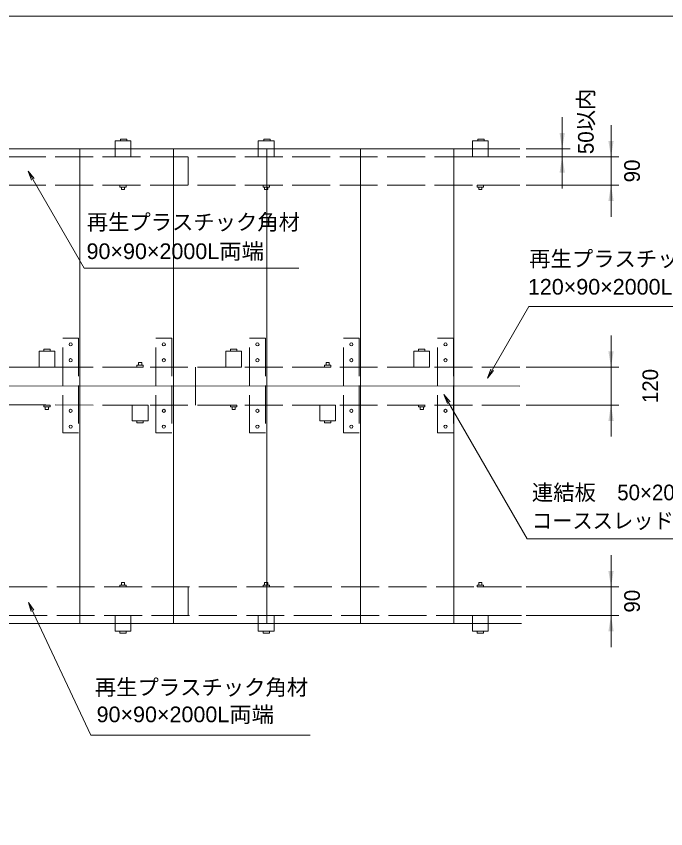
# Model space of a CAD drawing. Units: millimetres at full size, sheet at 1:20. Extents: x 200 to 8200, y 200 to 5740.
# Drawn here: x 3455 to 5510, y 3172 to 5740 of the extents above; entities that cross this region are included whole.
import ezdxf
from ezdxf.enums import TextEntityAlignment as Align

# ---------------------------------------------------------------- set-up
doc = ezdxf.new("R2010")
doc.units = ezdxf.units.MM
doc.header["$LTSCALE"] = 20
doc.linetypes.add('DASHED', pattern=[7.5, 6, -1.5])
for name, color, linetype, lineweight in [('コーススレッド', 7, 'Continuous', 18), ('ボルト', 7, 'Continuous', 18), ('図面枠-A3', 7, 'Continuous', 20), ('寸法', 7, 'Continuous', 13), ('引出線', 7, 'Continuous', 13), ('破線', 7, 'DASHED', 9), ('角材', 7, 'Continuous', 18), ('連結板', 7, 'DASHED', 9), ('階段本体', 7, 'Continuous', 18)]:
    doc.layers.add(name, color=color, linetype=linetype, lineweight=lineweight)
doc.layers.add('文字', color=7, linetype='Continuous')
doc.styles.add('ＭＳ Ｐゴシック', font='')
doc.styles.get('ＭＳ Ｐゴシック').set_extended_font_data('MS PGothic')

# ---------------------------------------------------------------- blocks, each defined once
blk = doc.blocks.new('open_arrow')
at = {"color": 0, "linetype": 'Continuous', "lineweight": -2}
blk.add_lwpolyline([(7.5, 1.25), (0, 0), (7.5, -1.25)], dxfattribs=at)
blk = doc.blocks.new('filled_arrow')
at = {"color": 0, "linetype": 'Continuous', "lineweight": -2}
blk.add_solid([(7.5, 1.25), (0, 0), (7.5, -1.25)], dxfattribs=at)

msp = doc.modelspace()

# ---------------------------------------------------------------- linework, layer by layer
at = {"layer": 'コーススレッド'}
for centre in [(3626.78, 4702.72), (3921.78, 4702.72), (4217.85, 4702.72), (4514.98, 4702.74), (4812.66, 4702.71), (3626.78, 4652.72), (3921.78, 4652.72), (4217.85, 4652.72), (4514.98, 4652.74), (4812.66, 4652.71), (3626.78, 4492.72), (3921.78, 4492.72), (4217.85, 4492.72), (4514.98, 4492.74), (4812.66, 4492.71), (3626.78, 4442.72), (3921.78, 4442.72), (4217.85, 4442.72), (4514.98, 4442.74), (4812.66, 4442.71)]:
    msp.add_circle(centre, 5, dxfattribs=at)
at = {"layer": 'ボルト'}
for p, q in [((3817.31, 5345.96), (3767.31, 5345.96)), ((3767.31, 5345.96), (3767.31, 5295.88)), ((3804.31, 5351.96), (3784.31, 5351.96)), ((3784.31, 5351.96), (3784.31, 5345.96)), ((3784.31, 5345.96), (3804.31, 5345.96)), ((3804.31, 5345.96), (3804.31, 5351.96)), ((3817.31, 5295.88), (3817.31, 5345.96)), ((4270.65, 5345.96), (4220.65, 5345.96)), ((4220.65, 5345.96), (4220.65, 5295.88)), ((4257.65, 5351.96), (4237.65, 5351.96)), ((4237.65, 5351.96), (4237.65, 5345.96)), ((4237.65, 5345.96), (4257.65, 5345.96)), ((4257.65, 5345.96), (4257.65, 5351.96)), ((4270.65, 5295.88), (4270.65, 5345.96)), ((4948.04, 5345.96), (4898.04, 5345.96)), ((4898.04, 5345.96), (4898.04, 5295.88)), ((4935.04, 5351.96), (4915.04, 5351.96)), ((4915.04, 5351.96), (4915.04, 5345.96)), ((4915.04, 5345.96), (4935.04, 5345.96)), ((4935.04, 5345.96), (4935.04, 5351.96)), ((4948.04, 5295.88), (4948.04, 5345.96)), ((3767.31, 5320.96), (3817.31, 5320.96)), ((4220.65, 5320.96), (4270.65, 5320.96)), ((4898.04, 5320.96), (4948.04, 5320.96)), ((3817.31, 5295.88), (3767.31, 5295.88)), ((4270.65, 5295.88), (4220.65, 5295.88)), ((4948.04, 5295.88), (4898.04, 5295.88)), ((3802.31, 5205.96), (3782.31, 5205.96)), ((3782.31, 5205.96), (3782.31, 5199.96)), ((3782.31, 5199.96), (3802.31, 5199.96)), ((3797.31, 5199.96), (3787.31, 5199.96)), ((3787.31, 5199.96), (3787.31, 5191.96)), ((3787.31, 5191.96), (3797.31, 5191.96)), ((3797.31, 5191.96), (3797.31, 5199.96)), ((3802.31, 5199.96), (3802.31, 5205.96)), ((4255.65, 5205.96), (4235.65, 5205.96)), ((4235.65, 5205.96), (4235.65, 5199.96)), ((4235.65, 5199.96), (4255.65, 5199.96)), ((4250.65, 5199.96), (4240.65, 5199.96)), ((4240.65, 5199.96), (4240.65, 5191.96)), ((4240.65, 5191.96), (4250.65, 5191.96)), ((4250.65, 5191.96), (4250.65, 5199.96)), ((4255.65, 5199.96), (4255.65, 5205.96)), ((4933.04, 5205.96), (4913.04, 5205.96)), ((4913.04, 5205.96), (4913.04, 5199.96)), ((4913.04, 5199.96), (4933.04, 5199.96)), ((4928.04, 5199.96), (4918.04, 5199.96)), ((4918.04, 5199.96), (4918.04, 5191.96)), ((4918.04, 5191.96), (4928.04, 5191.96)), ((4928.04, 5191.96), (4928.04, 5199.96)), ((4933.04, 5199.96), (4933.04, 5205.96)), ((3802.31, 3942.04), (3782.31, 3942.04)), ((3782.31, 3942.04), (3782.31, 3936.04)), ((3782.31, 3936.04), (3802.31, 3936.04)), ((3797.31, 3950.04), (3787.31, 3950.04)), ((3787.31, 3950.04), (3787.31, 3942.04)), ((3787.31, 3942.04), (3797.31, 3942.04)), ((3797.31, 3942.04), (3797.31, 3950.04)), ((3802.31, 3936.04), (3802.31, 3942.04)), ((4255.65, 3942.04), (4235.65, 3942.04)), ((4235.65, 3942.04), (4235.65, 3936.04)), ((4235.65, 3936.04), (4255.65, 3936.04)), ((4250.65, 3950.04), (4240.65, 3950.04)), ((4240.65, 3950.04), (4240.65, 3942.04)), ((4240.65, 3942.04), (4250.65, 3942.04)), ((4250.65, 3942.04), (4250.65, 3950.04)), ((4255.65, 3936.04), (4255.65, 3942.04)), ((4933.04, 3942.04), (4913.04, 3942.04)), ((4913.04, 3942.04), (4913.04, 3936.04)), ((4913.04, 3936.04), (4933.04, 3936.04)), ((4928.04, 3950.04), (4918.04, 3950.04)), ((4918.04, 3950.04), (4918.04, 3942.04)), ((4918.04, 3942.04), (4928.04, 3942.04)), ((4928.04, 3942.04), (4928.04, 3950.04)), ((4933.04, 3936.04), (4933.04, 3942.04)), ((3767.31, 3846.04), (3767.31, 3795.96)), ((3817.31, 3846.04), (3767.31, 3846.04)), ((3817.31, 3795.96), (3817.31, 3846.04)), ((4220.65, 3846.04), (4220.65, 3795.96)), ((4270.65, 3846.04), (4220.65, 3846.04)), ((4270.65, 3795.96), (4270.65, 3846.04)), ((4898.04, 3846.04), (4898.04, 3795.96)), ((4948.04, 3846.04), (4898.04, 3846.04)), ((4948.04, 3795.96), (4948.04, 3846.04)), ((3767.31, 3795.96), (3817.31, 3795.96)), ((3802.31, 3795.96), (3782.31, 3795.96)), ((3782.31, 3795.96), (3782.31, 3789.96)), ((3782.31, 3789.96), (3802.31, 3789.96)), ((3802.31, 3789.96), (3802.31, 3795.96)), ((4220.65, 3795.96), (4270.65, 3795.96)), ((4255.65, 3795.96), (4235.65, 3795.96)), ((4235.65, 3795.96), (4235.65, 3789.96)), ((4235.65, 3789.96), (4255.65, 3789.96)), ((4255.65, 3789.96), (4255.65, 3795.96)), ((4898.04, 3795.96), (4948.04, 3795.96)), ((4933.04, 3795.96), (4913.04, 3795.96)), ((4913.04, 3795.96), (4913.04, 3789.96)), ((4913.04, 3789.96), (4933.04, 3789.96)), ((4933.04, 3789.96), (4933.04, 3795.96))]:
    msp.add_line(p, q, dxfattribs=at)
at = {"layer": 'ボルト', "linetype": 'DASHED'}
for p, q in [((3576.78, 4681.25), (3526.78, 4681.25)), ((3526.78, 4681.25), (3526.78, 4631.25)), ((3561.78, 4687.25), (3541.78, 4687.25)), ((3541.78, 4687.25), (3541.78, 4681.25)), ((3541.78, 4681.25), (3561.78, 4681.25)), ((3561.78, 4681.25), (3561.78, 4687.25)), ((3576.78, 4631.25), (3576.78, 4681.25)), ((4167.85, 4681.13), (4117.85, 4681.13)), ((4117.85, 4681.13), (4117.85, 4631.13)), ((4152.85, 4687.13), (4132.85, 4687.13)), ((4132.85, 4687.13), (4132.85, 4681.13)), ((4132.85, 4681.13), (4152.85, 4681.13)), ((4152.85, 4681.13), (4152.85, 4687.13)), ((4167.85, 4631.13), (4167.85, 4681.13)), ((4762.66, 4681.24), (4712.66, 4681.24)), ((4712.66, 4681.24), (4712.66, 4631.24)), ((4747.66, 4687.24), (4727.66, 4687.24)), ((4727.66, 4687.24), (4727.66, 4681.24)), ((4727.66, 4681.24), (4747.66, 4681.24)), ((4747.66, 4681.24), (4747.66, 4687.24)), ((4762.66, 4631.24), (4762.66, 4681.24)), ((3526.78, 4631.25), (3576.78, 4631.25)), ((4117.85, 4631.13), (4167.85, 4631.13)), ((4712.66, 4631.24), (4762.66, 4631.24)), ((3871.78, 4511.15), (3821.78, 4511.15)), ((3821.78, 4511.15), (3821.78, 4461.15)), ((3871.78, 4461.15), (3871.78, 4511.15)), ((4464.98, 4511.1), (4414.98, 4511.1)), ((4414.98, 4511.1), (4414.98, 4461.1)), ((4464.98, 4461.1), (4464.98, 4511.1)), ((3821.78, 4461.15), (3871.78, 4461.15)), ((3856.78, 4461.15), (3836.78, 4461.15)), ((3836.78, 4461.15), (3836.78, 4455.15)), ((3836.78, 4455.15), (3856.78, 4455.15)), ((3856.78, 4455.15), (3856.78, 4461.15)), ((4414.98, 4461.1), (4464.98, 4461.1)), ((4449.98, 4461.1), (4429.98, 4461.1)), ((4429.98, 4461.1), (4429.98, 4455.1)), ((4429.98, 4455.1), (4449.98, 4455.1)), ((4449.98, 4455.1), (4449.98, 4461.1))]:
    msp.add_line(p, q, dxfattribs=at)
at = {"layer": '図面枠-A3'}
msp.add_lwpolyline([(200, 200), (8200, 200), (8200, 5740), (200, 5740)], close=True, dxfattribs=at)
at = {"layer": '寸法'}
for p, q in [((5181.99, 5420.96), (5181.99, 5195.96)), ((5336.42, 5395.96), (5336.42, 5105.96)), ((5068.07, 5320.96), (5206.99, 5320.96)), ((5068.07, 5295.96), (5206.99, 5295.96)), ((5068.07, 5295.96), (5361.42, 5295.96)), ((5068.07, 5205.96), (5361.42, 5205.96)), ((5336.42, 4731.07), (5336.42, 4411.07)), ((5068.07, 4631.07), (5361.42, 4631.07)), ((5068.07, 4511.07), (5361.42, 4511.07)), ((5336.42, 4036.04), (5336.42, 3746.04)), ((5068.07, 3936.04), (5361.42, 3936.04)), ((5068.07, 3846.04), (5361.42, 3846.04))]:
    msp.add_line(p, q, dxfattribs=at)
at = {"layer": '引出線'}
for points in [[(3492.51, 5250.45), (3669.45, 4943.99), (4340.56, 4943.99), (4348.56, 4943.99)], [(4945.29, 4596.34), (5075.93, 4822.62), (5729.71, 4822.62), (5737.71, 4822.62)], [(4807.96, 4544.22), (5071.07, 4088.51), (6022.91, 4088.51), (6030.91, 4088.51)], [(3493.55, 3887.33), (3690.9, 3467.44), (4376.96, 3467.44), (4384.96, 3467.44)]]:
    msp.add_lwpolyline(points, dxfattribs=at)
at = {"layer": '破線'}
for p, q in [((5048.07, 5295.96), (2177.62, 5295.96)), ((3998.94, 5205.96), (3998.94, 5295.96)), ((5048.07, 5205.96), (2177.62, 5205.96)), ((5048.07, 4631.07), (2177.62, 4631.27)), ((5048.07, 4511.07), (2177.62, 4511.27)), ((5052.82, 3936.04), (2177.62, 3936.04)), ((3998.94, 3936.04), (3998.94, 3846.04)), ((5052.82, 3846.04), (2177.62, 3846.04))]:
    msp.add_line(p, q, dxfattribs=at)
at = {"layer": '角材'}
msp.add_line((5048.07, 4571.07), (2177.62, 4572.97), dxfattribs=at)
at = {"layer": '連結板'}
for p, q in [((3601.78, 4722.72), (3651.78, 4722.72)), ((3601.78, 4422.72), (3601.78, 4722.72)), ((3651.78, 4722.72), (3651.78, 4422.72)), ((3896.78, 4722.72), (3946.78, 4722.72)), ((3896.78, 4422.72), (3896.78, 4722.72)), ((3946.78, 4722.72), (3946.78, 4422.72)), ((4192.85, 4722.72), (4242.85, 4722.72)), ((4192.85, 4422.72), (4192.85, 4722.72)), ((4242.85, 4722.72), (4242.85, 4422.72)), ((4489.98, 4722.74), (4539.98, 4722.74)), ((4489.98, 4422.74), (4489.98, 4722.74)), ((4539.98, 4722.74), (4539.98, 4422.74)), ((4787.66, 4722.71), (4837.66, 4722.71)), ((4787.66, 4422.71), (4787.66, 4722.71)), ((4837.66, 4722.71), (4837.66, 4422.71)), ((3856.78, 4637.25), (3836.78, 4637.25)), ((3836.78, 4637.25), (3836.78, 4631.25)), ((3836.78, 4631.25), (3856.78, 4631.25)), ((3851.78, 4645.25), (3841.78, 4645.25)), ((3841.78, 4645.25), (3841.78, 4637.25)), ((3841.78, 4637.25), (3851.78, 4637.25)), ((3851.78, 4637.25), (3851.78, 4645.25)), ((3856.78, 4631.25), (3856.78, 4637.25)), ((4021.64, 4510.9), (4021.64, 4630.9)), ((4449.98, 4637.26), (4429.98, 4637.26)), ((4429.98, 4637.26), (4429.98, 4631.26)), ((4429.98, 4631.26), (4449.98, 4631.26)), ((4444.98, 4645.26), (4434.98, 4645.26)), ((4434.98, 4645.26), (4434.98, 4637.26)), ((4434.98, 4637.26), (4444.98, 4637.26)), ((4444.98, 4637.26), (4444.98, 4645.26)), ((4449.98, 4631.26), (4449.98, 4637.26)), ((3561.78, 4511.09), (3541.78, 4511.09)), ((3541.78, 4511.09), (3541.78, 4505.09)), ((3541.78, 4505.09), (3561.78, 4505.09)), ((3556.78, 4505.09), (3546.78, 4505.09)), ((3546.78, 4505.09), (3546.78, 4497.09)), ((3546.78, 4497.09), (3556.78, 4497.09)), ((3556.78, 4497.09), (3556.78, 4505.09)), ((3561.78, 4505.09), (3561.78, 4511.09)), ((4152.85, 4511.02), (4132.85, 4511.02)), ((4132.85, 4511.02), (4132.85, 4505.02)), ((4132.85, 4505.02), (4152.85, 4505.02)), ((4147.85, 4505.02), (4137.85, 4505.02)), ((4137.85, 4505.02), (4137.85, 4497.02)), ((4137.85, 4497.02), (4147.85, 4497.02)), ((4147.85, 4497.02), (4147.85, 4505.02)), ((4152.85, 4505.02), (4152.85, 4511.02)), ((4747.66, 4511.08), (4727.66, 4511.08)), ((4727.66, 4511.08), (4727.66, 4505.08)), ((4727.66, 4505.08), (4747.66, 4505.08)), ((4742.66, 4505.08), (4732.66, 4505.08)), ((4732.66, 4505.08), (4732.66, 4497.08)), ((4732.66, 4505.08), (4732.66, 4497.08)), ((4732.66, 4503.08), (4732.66, 4497.08)), ((4732.66, 4497.08), (4742.66, 4497.08)), ((4742.66, 4497.08), (4742.66, 4505.08)), ((4747.66, 4505.08), (4747.66, 4511.08)), ((3601.78, 4422.72), (3651.78, 4422.72)), ((3896.78, 4422.72), (3946.78, 4422.72)), ((4192.85, 4422.72), (4242.85, 4422.72)), ((4489.98, 4422.74), (4539.98, 4422.74)), ((4787.66, 4422.71), (4837.66, 4422.71))]:
    msp.add_line(p, q, dxfattribs=at)
at = {"layer": '階段本体'}
for p, q in [((5048.07, 5320.96), (2177.62, 5320.96)), ((3656.3, 3820.96), (3656.3, 5320.96)), ((3952.04, 3820.96), (3952.04, 5320.96)), ((4247.79, 3820.96), (4247.79, 5320.96)), ((4543.53, 3820.96), (4543.53, 5320.96)), ((4839.28, 3820.96), (4839.28, 5320.96)), ((5052.82, 3820.96), (2177.62, 3820.96))]:
    msp.add_line(p, q, dxfattribs=at)

# ---------------------------------------------------------------- block references
at = {"layer": '寸法', "xscale": 6.67, "yscale": 6.67}
for p, rotation in [((5181.99, 5320.96), 90), ((5336.42, 5295.96), 90), ((5181.99, 5295.96), 270), ((5336.42, 5205.96), 270), ((5336.42, 4631.07), 90), ((5336.42, 4511.07), 270), ((5336.42, 3936.04), 90), ((5336.42, 3846.04), 270)]:
    msp.add_blockref('filled_arrow', p, dxfattribs=dict(at, rotation=rotation))
at = {"layer": '引出線', "xscale": 4, "yscale": 4}
for p, rotation in [((3492.51, 5250.45), 300), ((4945.29, 4596.34), 60), ((4807.96, 4544.22), 300), ((3493.55, 3887.33), 295.2)]:
    msp.add_blockref('open_arrow', p, dxfattribs=dict(at, rotation=rotation))

# ---------------------------------------------------------------- texts
at = {"layer": '寸法', "style": 'ＭＳ Ｐゴシック'}
for s, p in [('50以内', (5256.79, 5407.78)), ('90', (5402.95, 5250.96)), ('120', (5460.42, 4571.07)), ('90', (5402.95, 3891.04))]:
    msp.add_text(s, height=49.49, rotation=90, dxfattribs=at).set_placement(p, align=Align.MIDDLE_CENTER)
at = {"layer": '文字', "style": 'ＭＳ Ｐゴシック'}
for s, p in [('再生プラスチック角材', (3677.55, 5049.82)), ('再生プラスチック角材', (5077.42, 4933.83)), ('連結板\u300050×20ｔ×300L', (5086.09, 4195.07)), ('再生プラスチック角材', (3703.32, 3579.3))]:
    msp.add_text(s, height=49.49, dxfattribs=at).set_placement(p, align=Align.BOTTOM_LEFT)
for s, width, p in [('90×90×2000L両端', 1.05, (3677.26, 4957.68)), ('120×90×2000L中央', 1.05, (5073.44, 4845.25)), ('コーススレッド65㎜\u30004本で固定', 0.95, (5086.09, 4105.9)), ('90×90×2000L両端', 1.05, (3709.04, 3493.58))]:
    msp.add_text(s, height=49.49, dxfattribs=dict(at, width=width)).set_placement(p, align=Align.BOTTOM_LEFT)

doc.saveas('drawing.dxf')
